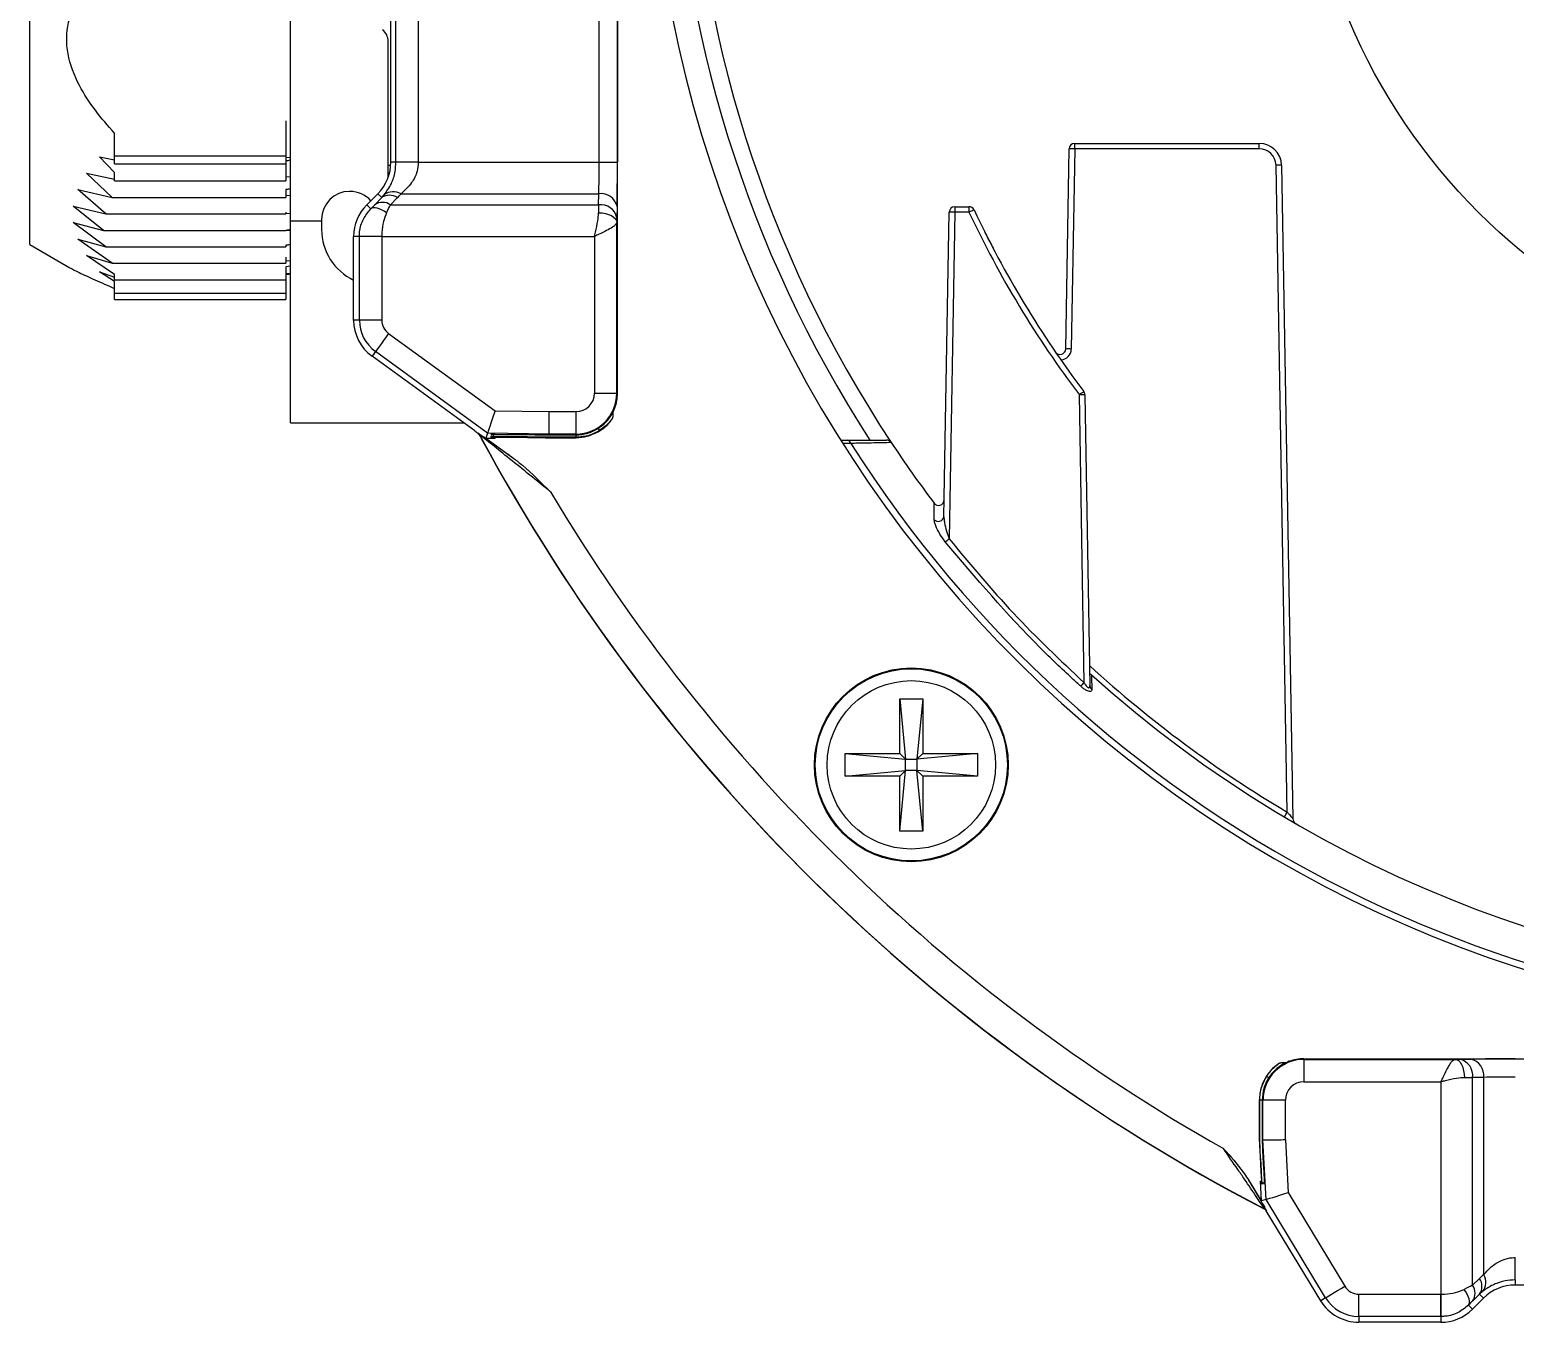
# Model space of a CAD drawing. Extents: x 7 to 135, y 3 to 97.
# Drawn here: x 52.162 to 56.149, y 37.393 to 40.862 of the extents above; entities that cross this region are included whole.
import ezdxf

# ---------------------------------------------------------------- set-up
doc = ezdxf.new("R2010")
doc.units = 0
doc.header["$MEASUREMENT"] = 0
doc.layers.add('OBJECT', color=7, linetype='CONTINUOUS')

msp = doc.modelspace()

# ---------------------------------------------------------------- linework, layer by layer
at = {"layer": 'OBJECT'}
for p, q in [((53.7394, 39.8864), (53.7394, 43.2274)), ((52.8619, 40.348), (52.8619, 42.7659)), ((53.205, 42.6072), (53.205, 40.5066)), ((53.6904, 40.5066), (53.6904, 42.6072)), ((53.7394, 42.6072), (53.7394, 40.5066)), ((52.1619, 40.2856), (52.1619, 42.2402)), ((53.1313, 40.5066), (53.1313, 40.8978)), ((53.145, 40.5066), (53.145, 40.9046)), ((53.1239, 40.498), (53.1239, 40.8309)), ((52.8494, 40.6178), (52.8494, 40.5234)), ((52.3897, 40.5234), (52.3897, 40.584)), ((54.9669, 40.5423), (54.9669, 40.557)), ((54.9669, 40.557), (55.4622, 40.557)), ((55.4622, 40.5423), (55.4622, 40.557)), ((52.3494, 40.5211), (52.3897, 40.5128)), ((52.3897, 40.4785), (52.3494, 40.5211)), ((52.3897, 40.5234), (52.8494, 40.5234)), ((52.3897, 40.5018), (52.3897, 40.5234)), ((52.8494, 40.5234), (52.8494, 40.5018)), ((52.8494, 40.5189), (52.8619, 40.5196)), ((54.9426, 40.005), (54.9519, 40.5423)), ((54.9669, 40.5423), (54.9576, 40.005)), ((55.4622, 40.5423), (54.9669, 40.5423)), ((52.3143, 40.4769), (52.3897, 40.4607)), ((52.3832, 40.4118), (52.3143, 40.4769)), ((52.3897, 40.5018), (52.8494, 40.5018)), ((52.3897, 40.456), (52.3897, 40.4785)), ((52.8494, 40.5018), (52.8494, 40.456)), ((53.1239, 40.4651), (53.1239, 40.498)), ((53.1239, 40.498), (53.131, 40.498)), ((53.145, 40.5066), (53.1313, 40.5066)), ((53.205, 40.5066), (53.145, 40.5066)), ((53.205, 40.5066), (53.6904, 40.5066)), ((53.6904, 40.5066), (53.7394, 40.5066)), ((55.5375, 38.762), (55.5072, 40.498)), ((55.5222, 40.498), (55.5528, 38.7442)), ((52.3897, 40.456), (52.8494, 40.456)), ((52.8494, 40.467), (52.8619, 40.4677)), ((52.2906, 40.4327), (52.3832, 40.4118)), ((52.3659, 40.3676), (52.2906, 40.4327)), ((52.3832, 40.4118), (52.8494, 40.4118)), ((52.8494, 40.4332), (52.8494, 40.4118)), ((52.8494, 40.417), (52.8619, 40.4177)), ((53.0214, 40.428), (53.0205, 40.428)), ((53.0664, 40.3921), (53.0961, 40.4218)), ((53.0878, 40.392), (53.1066, 40.4113)), ((53.1066, 40.4113), (53.0961, 40.4218)), ((53.1066, 40.4113), (53.1131, 40.4186)), ((53.149, 40.4113), (53.1303, 40.3921)), ((53.1585, 40.4218), (53.6895, 40.4218)), ((53.689, 40.3921), (53.6895, 40.4218)), ((52.2787, 40.3885), (52.3659, 40.3676)), ((52.3601, 40.3235), (52.2787, 40.3885)), ((52.3659, 40.3676), (52.8494, 40.3676)), ((52.8494, 40.3725), (52.8494, 40.3676)), ((52.8494, 40.369), (52.8619, 40.3697)), ((53.0772, 40.3812), (53.0664, 40.3921)), ((53.1303, 40.3921), (53.689, 40.3921)), ((53.7385, 40.3871), (53.738, 40.3574)), ((54.6157, 39.555), (54.63, 40.3723)), ((54.645, 40.3721), (54.6297, 39.4956)), ((54.645, 40.387), (54.645, 40.3721)), ((54.645, 40.387), (54.683, 40.387)), ((54.683, 40.3721), (54.645, 40.3721)), ((54.683, 40.387), (54.683, 40.3721)), ((52.2787, 40.3443), (52.3601, 40.3235)), ((52.3659, 40.2793), (52.2787, 40.3443)), ((52.3601, 40.3235), (52.8494, 40.3235)), ((52.8494, 40.3235), (52.8619, 40.3242)), ((52.9455, 40.348), (52.8619, 40.348)), ((52.8619, 39.807), (52.8619, 40.348)), ((52.9455, 40.353), (52.9455, 40.3256)), ((53.7378, 39.8864), (53.7378, 40.3449)), ((52.1619, 40.2856), (52.2698, 40.2227)), ((52.2906, 40.3002), (52.3659, 40.2793)), ((52.3832, 40.2351), (52.2906, 40.3002)), ((52.3659, 40.2793), (52.8494, 40.2793)), ((52.8494, 40.2835), (52.8494, 40.2793)), ((53.0467, 40.3072), (53.0313, 40.3072)), ((53.0313, 40.0827), (53.0313, 40.3072)), ((53.0467, 40.0827), (53.0467, 40.3072)), ((53.1067, 40.3072), (53.0467, 40.3072)), ((53.1067, 40.3072), (53.1067, 40.0827)), ((53.1067, 40.3072), (53.6778, 40.3072)), ((53.6778, 40.3072), (53.6778, 39.8864)), ((52.3143, 40.256), (52.3832, 40.2351)), ((52.3897, 40.2054), (52.3143, 40.256)), ((52.8494, 40.2511), (52.8494, 40.2351)), ((52.8494, 40.2419), (52.8619, 40.2427)), ((52.3494, 40.2118), (52.3897, 40.1981)), ((52.3897, 40.1858), (52.3494, 40.2118)), ((52.3832, 40.2351), (52.8494, 40.2351)), ((52.3897, 40.1909), (52.3897, 40.2054)), ((52.8619, 40.2272), (52.8494, 40.2252)), ((52.8494, 40.2252), (52.8494, 40.1909)), ((52.8494, 40.2081), (52.8619, 40.2089)), ((52.3897, 40.1909), (52.8494, 40.1909)), ((52.3897, 40.1552), (52.3897, 40.1858)), ((52.8494, 40.1909), (52.8494, 40.1552)), ((52.3897, 40.1552), (52.8494, 40.1552)), ((52.3897, 40.1378), (52.3897, 40.1552)), ((52.3897, 40.1378), (52.8494, 40.1378)), ((52.8494, 40.1552), (52.8494, 40.1378)), ((53.0467, 40.0827), (53.0313, 40.0827)), ((53.1067, 40.0827), (53.0467, 40.0827)), ((53.1251, 40.0466), (53.4109, 39.839)), ((53.0898, 39.9981), (53.0807, 39.9856)), ((53.391, 39.7793), (53.0898, 39.9981)), ((53.3565, 39.7852), (53.0807, 39.9856)), ((53.6778, 39.8864), (53.7378, 39.8864)), ((53.7378, 39.8864), (53.7394, 39.8864)), ((54.9921, 39.1095), (54.9793, 39.8821)), ((54.9943, 39.8822), (55.0072, 39.1015)), ((53.4109, 39.839), (53.5554, 39.8369)), ((53.5554, 39.8369), (53.6283, 39.8369)), ((53.6283, 39.7769), (53.6283, 39.8369)), ((53.7283, 39.8266), (53.7283, 39.839)), ((52.8619, 39.807), (53.3265, 39.807)), ((53.3695, 39.7744), (53.3689, 39.7738)), ((53.391, 39.7793), (53.3865, 39.7658)), ((53.3865, 39.7658), (53.4113, 39.7655)), ((53.3865, 39.7658), (53.4611, 39.7116)), ((53.5554, 39.7769), (53.391, 39.7793)), ((53.4063, 39.7761), (53.4063, 39.7709)), ((53.4063, 39.7686), (53.4063, 39.7656)), ((53.4063, 39.7656), (53.4113, 39.7655)), ((53.4113, 39.7655), (53.4113, 39.7689)), ((53.5553, 39.7681), (53.5553, 39.767)), ((53.6283, 39.7681), (53.5553, 39.7681)), ((53.5553, 39.767), (53.6283, 39.767)), ((53.6283, 39.7769), (53.5554, 39.7769)), ((53.5554, 39.7769), (53.5554, 39.7745)), ((53.5554, 39.7745), (53.6283, 39.7745)), ((53.6283, 39.7769), (53.6283, 39.7745)), ((53.6283, 39.7681), (53.6283, 39.767)), ((54.3399, 39.7606), (54.3562, 39.7606)), ((54.3656, 39.7516), (54.3449, 39.7515)), ((54.4978, 39.0664), (54.513, 38.9042)), ((54.4978, 39.0664), (54.5588, 39.0664)), ((54.4978, 38.9194), (54.4978, 39.0664)), ((54.5588, 39.0664), (54.5435, 38.9042)), ((54.5588, 39.0664), (54.5588, 38.9194)), ((54.3508, 38.9194), (54.4978, 38.9194)), ((54.3508, 38.9194), (54.513, 38.9042)), ((54.3508, 38.8584), (54.3508, 38.9194)), ((54.513, 38.9042), (54.4978, 38.9194)), ((54.7058, 38.9194), (54.5435, 38.9042)), ((54.5588, 38.9194), (54.5435, 38.9042)), ((54.5588, 38.9194), (54.7058, 38.9194)), ((54.7058, 38.9194), (54.7058, 38.8584)), ((54.513, 38.9042), (54.5435, 38.9042)), ((54.513, 38.8737), (54.513, 38.9042)), ((54.5435, 38.9042), (54.5435, 38.8737)), ((54.3508, 38.8584), (54.513, 38.8737)), ((54.4978, 38.8584), (54.3508, 38.8584)), ((54.4978, 38.7114), (54.513, 38.8737)), ((54.4978, 38.8584), (54.513, 38.8737)), ((54.4978, 38.7114), (54.4978, 38.8584)), ((54.5435, 38.8737), (54.513, 38.8737)), ((54.5588, 38.7114), (54.5435, 38.8737)), ((54.7058, 38.8584), (54.5435, 38.8737)), ((54.5435, 38.8737), (54.5588, 38.8584)), ((54.5588, 38.8584), (54.5588, 38.7114)), ((54.7058, 38.8584), (54.5588, 38.8584)), ((54.5588, 38.7114), (54.4978, 38.7114)), ((55.5344, 38.0889), (55.522, 38.0889)), ((55.5818, 38.0984), (55.5818, 38.1)), ((55.5818, 38.1), (58.8108, 38.1)), ((55.5818, 38.0984), (55.5818, 38.0385)), ((55.5818, 38.0984), (55.9877, 38.0984)), ((56.0003, 38.0986), (56.03, 38.0991)), ((56.0646, 38.0501), (56.0349, 38.0496)), ((56.0349, 37.4924), (56.0349, 38.0496)), ((56.0646, 37.5206), (56.0646, 38.0501)), ((55.5818, 38.0385), (55.9501, 38.0385)), ((55.9501, 37.4684), (55.9501, 38.0385)), ((55.4634, 37.9889), (55.4623, 37.9889)), ((55.4623, 37.9889), (55.4623, 37.8821)), ((55.4635, 37.8821), (55.4634, 37.9889)), ((55.4698, 37.9889), (55.4698, 37.8822)), ((55.4722, 37.9889), (55.4698, 37.9889)), ((55.4722, 37.8823), (55.4722, 37.9889)), ((55.5322, 37.9889), (55.4722, 37.9889)), ((55.5322, 37.9889), (55.5322, 37.8823)), ((55.4635, 37.8821), (55.4623, 37.8821)), ((55.4722, 37.8823), (55.4698, 37.8822)), ((55.4806, 37.7226), (55.4722, 37.8823)), ((55.5323, 37.8823), (55.5397, 37.7408)), ((55.4313, 37.7779), (55.4673, 37.7185)), ((55.4645, 37.7719), (55.4673, 37.7185)), ((55.4645, 37.7719), (55.4648, 37.7669)), ((55.4645, 37.7719), (55.4678, 37.7719)), ((55.4648, 37.7669), (55.4678, 37.7669)), ((55.47, 37.7669), (55.4754, 37.7669)), ((55.5397, 37.7408), (55.6916, 37.4898)), ((55.4806, 37.7226), (55.4673, 37.7185)), ((55.4756, 37.6971), (55.4758, 37.6974)), ((55.6403, 37.4588), (55.4806, 37.7226)), ((55.4814, 37.6922), (55.4811, 37.6919)), ((55.6271, 37.4508), (55.4811, 37.6919)), ((56.1491, 37.5666), (56.1495, 37.5666)), ((56.0349, 37.4924), (56.0536, 37.5107)), ((56.149, 37.5066), (56.149, 37.4929)), ((56.149, 37.5066), (56.1495, 37.5066)), ((56.5371, 37.4929), (56.149, 37.4929)), ((55.6403, 37.4588), (55.6271, 37.4508)), ((55.7297, 37.4684), (55.9496, 37.4684)), ((55.7297, 37.4084), (55.7297, 37.4684)), ((55.9496, 37.4084), (55.9496, 37.4684)), ((56.0641, 37.4578), (56.0344, 37.4281)), ((56.0536, 37.4682), (56.0349, 37.45)), ((56.0613, 37.4751), (56.0536, 37.4682)), ((56.0536, 37.4682), (56.0641, 37.4578)), ((55.9496, 37.4084), (55.7297, 37.4084)), ((55.7297, 37.4084), (55.7297, 37.3929)), ((55.9496, 37.4084), (55.9496, 37.3929)), ((56.0236, 37.4389), (56.0344, 37.4281)), ((55.9496, 37.3929), (55.7297, 37.3929))]:
    msp.add_line(p, q, dxfattribs=at)
at = {"layer": 'OBJECT', "flags": 128}
for points in [[(53.1197, 40.3704), (53.1129, 40.3749), (53.1064, 40.3785), (53.1001, 40.3813), (53.0942, 40.3833), (53.0889, 40.3842), (53.0842, 40.3842), (53.0803, 40.3832), (53.0772, 40.3812)], [(53.6888, 40.3708), (53.6983, 40.3703), (53.7074, 40.3688), (53.7158, 40.3663), (53.7232, 40.3631), (53.7293, 40.3592), (53.7339, 40.3547), (53.7367, 40.3499), (53.7378, 40.3449)], [(53.1251, 40.0466), (53.1183, 40.0373), (53.1117, 40.0282), (53.1057, 40.0199), (53.1004, 40.0126), (53.096, 40.0066), (53.0927, 40.002), (53.0906, 39.9992), (53.0898, 39.9981)], [(53.4109, 39.839), (53.407, 39.8275), (53.4033, 39.8164), (53.3999, 39.8062), (53.3969, 39.7972), (53.3944, 39.7897), (53.3926, 39.7841), (53.3914, 39.7806), (53.391, 39.7793)], [(53.3645, 39.7789), (53.3648, 39.7792), (53.3651, 39.7794)], [(56.0137, 38.0494), (56.0131, 38.0589), (56.0116, 38.068), (56.0092, 38.0764), (56.006, 38.0838), (56.002, 38.0899), (55.9976, 38.0945), (55.9927, 38.0974), (55.9877, 38.0984)], [(55.4806, 37.7226), (55.4819, 37.723), (55.4854, 37.7241), (55.4909, 37.7258), (55.4983, 37.728), (55.5072, 37.7308), (55.5173, 37.7339), (55.5283, 37.7373), (55.5397, 37.7408)], [(55.6403, 37.4588), (55.6415, 37.4595), (55.6445, 37.4613), (55.6493, 37.4642), (55.6557, 37.4681), (55.6634, 37.4727), (55.6722, 37.4781), (55.6817, 37.4838), (55.6916, 37.4898)], [(55.9507, 37.4084), (55.9507, 37.4097), (55.9507, 37.4132), (55.9506, 37.4188), (55.9505, 37.4263), (55.9504, 37.4354), (55.9503, 37.4456), (55.9502, 37.4568), (55.9501, 37.4684)], [(56.0236, 37.4389), (56.0255, 37.4419), (56.0264, 37.4458), (56.0264, 37.4505), (56.0254, 37.4558), (56.0234, 37.4617), (56.0205, 37.468), (56.0168, 37.4746), (56.0123, 37.4813)]]:
    msp.add_lwpolyline(points, dxfattribs=at)
at = {"layer": 'OBJECT'}
for centre, radius in [((57.1964, 41.517), 1.62), ((54.5283, 38.8889), 0.26), ((54.5283, 38.8889), 0.2578), ((54.5283, 38.8889), 0.226)]:
    msp.add_circle(centre, radius, dxfattribs=at)
for centre, radius, start, end in [((57.1963, 41.5569), 3.375, 98.3863, 0), ((57.1964, 41.557), 3.3095, 181.5583, 212.875), ((57.1964, 41.557), 3.265, 181.5796, 213.5221), ((53.0839, 40.8309), 0.04, 360, 50.8931), ((54.9669, 40.542), 0.015, 90, 179), ((55.4622, 40.497), 0.06, 1, 90), ((54.9594, 40.3273), 0.2151, 88.0017, 91.9983), ((55.4622, 40.4973), 0.045, 1, 90), ((53.0113, 40.5066), 0.12, 315, 0), ((55.5147, 40.2831), 0.215, 88.0015, 91.9985), ((53.0205, 40.353), 0.075, 90, 180), ((53.0214, 40.353), 0.075, 41.7571, 90), ((53.1091, 40.3604), 0.0381, 56.1572, 123.8603), ((53.1278, 40.3797), 0.0381, 56.1572, 123.8602), ((53.1382, 40.3871), 0.0402, 59.5677, 128.487), ((53.6951, 40.3777), 0.0444, 12.238, 97.225), ((53.1513, 40.3072), 0.12, 135, 180), ((53.6946, 40.348), 0.0444, 12.2379, 97.2251), ((54.645, 40.372), 0.015, 90, 179), ((54.6337, 39.9425), 0.4298, 88.5002, 90.4998), ((54.683, 40.372), 0.015, 25.243, 90), ((54.888, 39.946), 0.4729, 113.8836, 115.6945), ((57.1964, 41.5571), 2.7787, 205.243, 217.0723), ((57.1964, 41.557), 2.7637, 205.243, 217.0723), ((53.0955, 40.3256), 0.15, 180, 244.6495), ((53.1513, 40.0827), 0.12, 180, 234), ((53.1513, 40.0827), 0.1045, 180, 234), ((53.1513, 40.0827), 0.0445, 180, 234), ((57.1964, 41.557), 3.3575, 212.5293, 332.4228), ((54.9276, 40.0052), 0.015, 214.3703, 359), ((54.9276, 40.0055), 0.03, 274.3089, 359), ((54.9501, 39.7901), 0.215, 88.0014, 91.9986), ((53.6283, 39.8864), 0.0495, 270, 0), ((53.6283, 39.8864), 0.1095, 270, 0), ((55.3045, 39.4578), 0.5345, 125.8715, 127.4711), ((54.9902, 39.4522), 0.43, 89.4508, 91.4495), ((54.9793, 39.8819), 0.015, 0.95, 37.0723), ((53.3563, 39.7673), 0.015, 28.2489, 53.9948), ((57.7863, 42.1469), 5.0136, 208.2433, 242.5594), ((57.7863, 42.1469), 5.014, 208.3607, 242.5581), ((53.5511, 39.7738), 0.0774, 355.7506, 0.4203), ((53.6177, 39.7459), 0.0844, 28.7334, 32.6026), ((54.3548, 39.7497), 0.011, 9.9412, 82.5026), ((54.4619, 39.7456), 0.015, 33.5221, 90), ((57.1964, 41.557), 3.265, 213.5221, 217.0204), ((57.7863, 42.1469), 4.9236, 210.851, 240.5566), ((54.6015, 39.6002), 0.015, 217.0204, 359), ((54.6005, 39.5578), 0.0154, 225.5005, 349.5894), ((53.8683, 40.448), 1.2193, 308.0146, 308.6368), ((57.1964, 41.5567), 3.25, 227.6351, 239.3089), ((57.1964, 41.557), 3.265, 227.9974, 311.9606), ((53.9297, 40.0704), 1.4325, 317.3473, 317.8735), ((55.0197, 39.102), 0.0125, 182.1771, 237.8661), ((55.1811, 38.9693), 0.4123, 327.764, 329.8172), ((55.5678, 38.7444), 0.015, 181, 239.9282), ((55.5818, 37.9889), 0.1095, 90, 180), ((55.9909, 38.0552), 0.0444, 352.7751, 77.7617), ((56.0206, 38.0557), 0.0444, 352.7749, 77.7625), ((55.4413, 37.9785), 0.0842, 57.3939, 61.271), ((55.5818, 37.9889), 0.0495, 90, 180), ((55.4692, 37.9115), 0.0776, 89.5834, 94.243), ((55.4694, 37.6849), 0.014, 31.1933, 62.5563), ((50.5324, 37.5522), 5.6167, 359.5348, 0.1467), ((55.7297, 37.5129), 0.0445, 211.19, 270), ((56.0033, 37.4712), 0.0381, 326.1397, 33.8429), ((56.022, 37.4895), 0.0381, 326.1398, 33.8428), ((56.0298, 37.5003), 0.0403, 321.3019, 30.2809), ((56.149, 37.3729), 0.12, 90, 135), ((55.7297, 37.5129), 0.12, 211.19, 270), ((55.7297, 37.5129), 0.1045, 211.19, 270), ((55.9496, 37.5129), 0.0445, 270, 270.6432), ((55.9496, 37.5129), 0.12, 270, 315), ((55.9496, 37.5129), 0.1045, 270, 270.6432)]:
    msp.add_arc(centre, radius, start, end, dxfattribs=at)
for centre, major_axis, ratio, start_param, end_param in [((53.6874, 40.5066), (0, 0.12), 0.024583, 3.926991, 4.712389), ((53.7364, 40.5066), (0, 0.169), 0.017455, 3.926991, 4.712389), ((53.0113, 40.5457), (0, 0.1925), 0.999848, 3.939411, 4.012878), ((53.0444, 40.3496), (0.06, 0.06), 0.012341, 5.279561, 5.510131), ((53.0868, 40.3072), (0.06, 0.12), 0.009874, 5.272155, 5.502725), ((53.6899, 40.3072), (0, 0.12), 0.010328, 0.785398, 1.011775), ((53.7389, 40.3072), (0, 0.071), 0.017455, 0.785398, 1.011775), ((52.5387, 39.7891), (1.0167, -0.0147), 0.000257, 5.743874, 6.283187), ((52.5386, 39.7834), (1.0167, -0.0153), 0.000257, 0.000002, 0.53923), ((52.5386, 39.7816), (1.0167, -0.0147), 0.000257, 5.74398, 6.283187), ((55.9501, 38.0995), (0.071, 0), 0.017455, 5.271411, 5.497787), ((56.1495, 38.097), (0.169, 0), 0.017455, 1.570796, 2.356194), ((55.9501, 38.0505), (0.12, 0), 0.010328, 5.271411, 5.497787), ((56.1495, 38.0481), (0.12, 0), 0.024583, 1.570796, 2.356194), ((55.4772, 37.5958), (-0.0149, 0.2863), 0.000913, 6.283162, 7.191886), ((55.4785, 37.5958), (-0.0151, 0.2863), 0.000913, 5.374248, 6.283161), ((55.4847, 37.596), (-0.0149, 0.2863), 0.000913, 6.283162, 7.192756), ((55.9501, 37.4489), (0.12, 0.06), 0.009874, 0.780461, 1.020879), ((56.188, 37.3729), (0.1925, 0), 0.999848, 2.266878, 2.343774), ((55.9925, 37.4065), (0.06, 0.06), 0.012341, 0.773054, 1.013473)]:
    msp.add_ellipse(centre, major_axis=major_axis, ratio=ratio, start_param=start_param, end_param=end_param, dxfattribs=at)
for points, knots in [([(52.3897, 40.584), (52.3719, 40.6043), (52.3363, 40.6449), (52.2904, 40.716), (52.259, 40.7974), (52.2603, 40.8805), (52.2911, 40.9468), (52.3356, 40.9981), (52.3717, 41.0241), (52.3897, 41.0371)], [0, 0, 0, 0, 0.132478, 0.264598, 0.424795, 0.586022, 0.731881, 0.865749, 1, 1, 1, 1]), ([(52.8619, 40.5125), (52.8587, 40.5112), (52.8547, 40.5097), (52.8503, 40.5096), (52.8494, 40.5096)], [0, 0, 0, 0, 0.77115, 1, 1, 1, 1]), ([(53.1131, 40.4186), (53.12, 40.428), (53.132, 40.4444), (53.1433, 40.477), (53.1445, 40.498), (53.145, 40.5066)], [0, 0, 0, 0, 0.438185, 0.768765, 1, 1, 1, 1]), ([(53.205, 40.5066), (53.2042, 40.4983), (53.2025, 40.4781), (53.1861, 40.4468), (53.1685, 40.4308), (53.1585, 40.4218)], [0, 0, 0, 0, 0.233281, 0.565459, 1, 1, 1, 1]), ([(52.8619, 40.4357), (52.8609, 40.4352), (52.857, 40.4334), (52.8526, 40.4333), (52.8494, 40.4332)], [0, 0, 0, 0, 0.255713, 1, 1, 1, 1]), ([(53.0467, 40.3072), (53.0469, 40.3113), (53.0475, 40.3274), (53.0554, 40.3546), (53.0701, 40.3725), (53.0772, 40.3812)], [0, 0, 0, 0, 0.149911, 0.585098, 1, 1, 1, 1]), ([(53.1197, 40.3704), (53.1166, 40.3628), (53.1101, 40.3468), (53.1071, 40.3243), (53.1068, 40.3107), (53.1067, 40.3072)], [0, 0, 0, 0, 0.401581, 0.845354, 1, 1, 1, 1]), ([(53.6778, 40.3072), (53.6778, 40.3073), (53.6779, 40.3075), (53.6779, 40.3078), (53.6781, 40.3083), (53.6784, 40.3097), (53.6792, 40.3132), (53.6823, 40.3266), (53.687, 40.3471), (53.6883, 40.3636), (53.6888, 40.3708)], [0, 0, 0, 0, 0.006411, 0.007945, 0.012356, 0.029422, 0.070263, 0.17074, 0.638608, 1, 1, 1, 1]), ([(52.8619, 40.3258), (52.8601, 40.3251), (52.8561, 40.3235), (52.8518, 40.3235), (52.8494, 40.3235)], [0, 0, 0, 0, 0.442949, 1, 1, 1, 1]), ([(53.7378, 40.3449), (53.7369, 40.3426), (53.7354, 40.3387), (53.7254, 40.3312), (53.7106, 40.3228), (53.6952, 40.3153), (53.6842, 40.3102), (53.6801, 40.3083), (53.6779, 40.3073), (53.6778, 40.3072)], [0, 0, 0, 0, 0.220983, 0.393623, 0.629569, 0.865292, 0.927328, 0.996391, 1, 1, 1, 1]), ([(54.7241, 40.3216), (54.7242, 40.3214), (54.7263, 40.3172), (54.7351, 40.2999), (54.7444, 40.2817), (54.7512, 40.2688), (54.7518, 40.2677)], [0, 0, 0, 0, 0.0099562, 0.3023441, 0.9419575, 1, 1, 1, 1]), ([(52.8619, 40.2858), (52.8592, 40.2849), (52.8551, 40.2836), (52.8508, 40.2835), (52.8494, 40.2835)], [0, 0, 0, 0, 0.661637, 1, 1, 1, 1]), ([(52.27, 40.2229), (52.2771, 40.219), (52.2918, 40.2111), (52.3358, 40.1912), (52.3716, 40.1754), (52.3897, 40.1674)], [0, 0, 0, 0, 0.319297, 0.654826, 1, 1, 1, 1]), ([(52.8619, 40.2067), (52.8609, 40.2063), (52.857, 40.2048), (52.8527, 40.2048), (52.8494, 40.2049)], [0, 0, 0, 0, 0.233093, 1, 1, 1, 1]), ([(53.6882, 39.7919), (53.6953, 39.7972), (53.7112, 39.809), (53.73, 39.8363), (53.7381, 39.8625), (53.7394, 39.8804), (53.7394, 39.8854), (53.7394, 39.8863), (53.7394, 39.8864)], [0, 0, 0, 0, 0.2162364, 0.4848888, 0.8577047, 0.9736086, 0.9965692, 1, 1, 1, 1]), ([(53.5554, 39.8369), (53.5554, 39.8291), (53.5554, 39.8135), (53.5554, 39.7938), (53.5554, 39.7799), (53.5554, 39.7779), (53.5554, 39.7769)], [0, 0, 0, 0, 0.250001, 0.499988, 0.749994, 1, 1, 1, 1]), ([(53.6916, 39.7852), (53.6959, 39.7881), (53.7052, 39.7944), (53.7155, 39.8047), (53.7222, 39.813), (53.7251, 39.8172), (53.7258, 39.8184), (53.7248, 39.8173), (53.7219, 39.8134), (53.7157, 39.8062), (53.7058, 39.7962), (53.6965, 39.7898), (53.6917, 39.7865)], [0, 0, 0, 0, 0.128416, 0.279934, 0.388897, 0.456477, 0.507145, 0.557785, 0.621629, 0.719234, 0.854873, 1, 1, 1, 1]), ([(53.693, 39.7863), (53.6967, 39.7888), (53.7058, 39.7949), (53.7161, 39.8053), (53.723, 39.8141), (53.7253, 39.8175), (53.7262, 39.819), (53.7268, 39.8201), (53.7276, 39.8221), (53.7282, 39.8243), (53.7281, 39.8259), (53.7281, 39.8266)], [0, 0, 0, 0, 0.199717, 0.50124, 0.721012, 0.83855, 0.870384, 0.894728, 0.924846, 0.970248, 1, 1, 1, 1]), ([(53.7274, 39.826), (53.7279, 39.8265), (53.7285, 39.8269), (53.7282, 39.8266), (53.7282, 39.8266)], [0, 0, 0, 0, 0.88411, 1, 1, 1, 1]), ([(53.3565, 39.7852), (53.3568, 39.785), (53.3573, 39.7846), (53.3583, 39.7839), (53.3602, 39.7825), (53.3624, 39.7807), (53.3637, 39.7796), (53.3645, 39.7789)], [0, 0, 0, 0, 0.033051, 0.074378, 0.154533, 0.45973, 1, 1, 1, 1]), ([(53.3645, 39.7789), (53.3647, 39.7787), (53.3649, 39.7785), (53.3654, 39.7781), (53.3657, 39.7778), (53.366, 39.7774), (53.3663, 39.7771), (53.3667, 39.7768), (53.3668, 39.7766), (53.367, 39.7764), (53.3672, 39.7761), (53.3676, 39.7756), (53.3684, 39.7747), (53.3687, 39.7742), (53.3689, 39.7738)], [0, 0, 0, 0, 0.164678, 0.272737, 0.345775, 0.402417, 0.459455, 0.479824, 0.494484, 0.509207, 0.526679, 0.55644, 0.64948, 1, 1, 1, 1]), ([(53.3651, 39.7794), (53.3657, 39.7791), (53.367, 39.7784), (53.3777, 39.7711), (53.4026, 39.7535), (53.433, 39.7318), (53.4555, 39.7156), (53.4611, 39.7116)], [0, 0, 0, 0, 0.106436, 0.23771, 0.44745, 0.863237, 1, 1, 1, 1]), ([(53.3689, 39.7738), (53.3693, 39.7733), (53.3698, 39.7724), (53.3707, 39.771), (53.3714, 39.7698), (53.3721, 39.7687), (53.3727, 39.7676), (53.3733, 39.7666), (53.3737, 39.7658), (53.374, 39.7653), (53.3741, 39.7652)], [0, 0, 0, 0, 0.321647, 0.539481, 0.68807, 0.790331, 0.893888, 0.936662, 0.979933, 1, 1, 1, 1]), ([(53.5593, 39.622), (53.557, 39.6239), (53.5181, 39.6554), (53.4628, 39.7002), (53.4049, 39.7468), (53.3815, 39.7654), (53.3713, 39.7733), (53.3701, 39.774), (53.3695, 39.7744)], [0, 0, 0, 0, 0.032683, 0.546458, 0.771872, 0.881824, 0.947953, 1, 1, 1, 1]), ([(53.4063, 39.7761), (53.4051, 39.7761), (53.4027, 39.7762), (53.4003, 39.7763), (53.3991, 39.7763), (53.3993, 39.7764), (53.4009, 39.7765), (53.4038, 39.7765), (53.4073, 39.7765), (53.4099, 39.7764), (53.4111, 39.7764)], [0, 0, 0, 0, 0.1271044, 0.2541665, 0.3812059, 0.5082279, 0.6351764, 0.7621474, 0.8892197, 1, 1, 1, 1]), ([(53.4111, 39.7704), (53.4097, 39.7704), (53.4069, 39.7705), (53.4033, 39.7706), (53.4007, 39.7707), (53.3992, 39.7707), (53.3992, 39.7708), (53.4005, 39.7709), (53.403, 39.7709), (53.4052, 39.7709), (53.4063, 39.7709)], [0, 0, 0, 0, 0.12721, 0.254396, 0.381577, 0.508645, 0.635616, 0.762534, 0.889522, 1, 1, 1, 1]), ([(53.4063, 39.7686), (53.4051, 39.7686), (53.4027, 39.7687), (53.4003, 39.7688), (53.3991, 39.7688), (53.3993, 39.7689), (53.4009, 39.769), (53.4037, 39.769), (53.4073, 39.769), (53.4099, 39.7689), (53.4111, 39.7689)], [0, 0, 0, 0, 0.127095, 0.254205, 0.381226, 0.508227, 0.635155, 0.762164, 0.889224, 1, 1, 1, 1]), ([(53.6283, 39.7745), (53.6385, 39.7752), (53.6597, 39.7767), (53.6784, 39.7867), (53.6882, 39.7919)], [0, 0, 0, 0, 0.480227, 1, 1, 1, 1]), ([(53.6917, 39.7865), (53.6827, 39.7816), (53.663, 39.7708), (53.6405, 39.769), (53.6283, 39.7681)], [0, 0, 0, 0, 0.45363, 1, 1, 1, 1]), ([(53.6283, 39.767), (53.6384, 39.7676), (53.6608, 39.7691), (53.6807, 39.7795), (53.6916, 39.7852)], [0, 0, 0, 0, 0.454596, 1, 1, 1, 1]), ([(54.3562, 39.7606), (54.3692, 39.7606), (54.4059, 39.7606), (54.451, 39.7606), (54.4583, 39.7606), (54.4619, 39.7606)], [0, 0, 0, 0, 0.214775, 0.606851, 1, 1, 1, 1]), ([(54.4744, 39.7539), (54.4707, 39.7538), (54.4634, 39.7536), (54.4207, 39.7527), (54.3857, 39.752), (54.3719, 39.7517), (54.3656, 39.7516)], [0, 0, 0, 0, 0.393978, 0.785794, 0.902363, 1, 1, 1, 1]), ([(53.4611, 39.7116), (53.469, 39.7054), (53.5037, 39.6783), (53.5346, 39.6463), (53.5591, 39.6223), (53.5593, 39.622)], [0, 0, 0, 0, 0.2258053, 0.9923088, 1, 1, 1, 1]), ([(54.5897, 39.5468), (54.5897, 39.5566), (54.5896, 39.5725), (54.5895, 39.5878), (54.5895, 39.5899), (54.5895, 39.5911)], [0, 0, 0, 0, 0.393427, 0.638553, 1, 1, 1, 1]), ([(54.6193, 39.4874), (54.6143, 39.4943), (54.604, 39.5086), (54.5952, 39.5269), (54.5905, 39.5399), (54.59, 39.5447), (54.5897, 39.5468)], [0, 0, 0, 0, 0.340398, 0.701561, 0.863284, 1, 1, 1, 1]), ([(54.6157, 39.555), (54.6158, 39.5528), (54.616, 39.5477), (54.6182, 39.5347), (54.6222, 39.5169), (54.6272, 39.5025), (54.6297, 39.4956)], [0, 0, 0, 0, 0.124262, 0.283939, 0.655221, 1, 1, 1, 1]), ([(54.9832, 39.0998), (54.9758, 39.1065), (54.9389, 39.1402), (54.8104, 39.2626), (54.7018, 39.3902), (54.6193, 39.4874)], [0, 0, 0, 0, 0.056384, 0.281955, 1, 1, 1, 1]), ([(54.6297, 39.4956), (54.686, 39.4278), (54.799, 39.2918), (54.9276, 39.1704), (54.9921, 39.1095)], [0, 0, 0, 0, 0.49837, 1, 1, 1, 1]), ([(55.008, 39.1339), (55.0088, 39.1332), (55.0098, 39.1323), (55.0112, 39.131), (55.0115, 39.1308), (55.0115, 39.1307)], [0, 0, 0, 0, 0.810441, 0.974646, 1, 1, 1, 1]), ([(55.0115, 39.1307), (55.0116, 39.1297), (55.0117, 39.1276), (55.0122, 39.113), (55.0128, 39.0984), (55.0131, 39.0914)], [0, 0, 0, 0, 0.359275, 0.696521, 1, 1, 1, 1]), ([(55.0131, 39.0914), (55.0129, 39.0901), (55.0127, 39.0877), (55.0106, 39.0863), (55.0078, 39.0858), (55.0043, 39.0862), (54.9979, 39.0888), (54.9906, 39.0934), (54.9857, 39.0977), (54.9832, 39.0998)], [0, 0, 0, 0, 0.166759, 0.302095, 0.335213, 0.482164, 0.617664, 0.809889, 1, 1, 1, 1]), ([(54.9921, 39.1095), (54.9933, 39.1074), (54.9956, 39.1034), (54.9993, 39.0988), (55.0023, 39.0963), (55.0041, 39.0957), (55.0053, 39.0958), (55.0062, 39.0965), (55.0071, 39.0983), (55.0072, 39.1002), (55.0072, 39.1015)], [0, 0, 0, 0, 0.2262649, 0.4306545, 0.5547012, 0.6341614, 0.6774506, 0.7662198, 0.8274734, 1, 1, 1, 1]), ([(55.5375, 38.762), (55.5394, 38.7597), (55.5427, 38.7558), (55.5471, 38.7507), (55.5503, 38.747), (55.5522, 38.7449), (55.5528, 38.7442), (55.5528, 38.7442), (55.5528, 38.7442)], [0, 0, 0, 0, 0.286103, 0.50939, 0.692032, 0.850864, 0.961451, 1, 1, 1, 1]), ([(55.5095, 38.0835), (55.5093, 38.0834), (55.5073, 38.082), (55.4999, 38.076), (55.4898, 38.0658), (55.4835, 38.0565), (55.4805, 38.0522)], [0, 0, 0, 0, 0.026288, 0.299108, 0.678475, 1, 1, 1, 1]), ([(55.4818, 38.0523), (55.4852, 38.0571), (55.4916, 38.0664), (55.5015, 38.0764), (55.5088, 38.0825), (55.5126, 38.0855), (55.5138, 38.0864), (55.5127, 38.0858), (55.5106, 38.0843), (55.5095, 38.0835)], [0, 0, 0, 0, 0.241637, 0.467473, 0.629984, 0.736283, 0.820599, 0.904961, 1, 1, 1, 1]), ([(55.5818, 38.1), (55.5816, 38.1), (55.5807, 38.1), (55.5757, 38.1), (55.5578, 38.0988), (55.5317, 38.0906), (55.5043, 38.0718), (55.4925, 38.0559), (55.4873, 38.0488)], [0, 0, 0, 0, 0.0034303, 0.0263914, 0.1422953, 0.5151118, 0.783764, 1, 1, 1, 1]), ([(55.522, 38.0889), (55.5219, 38.0889), (55.5209, 38.089), (55.5191, 38.0887), (55.5168, 38.088), (55.5154, 38.0874), (55.5145, 38.0869), (55.5137, 38.0864), (55.5125, 38.0857), (55.5107, 38.0844), (55.5095, 38.0835)], [0, 0, 0, 0, 0.008632, 0.163482, 0.288411, 0.375831, 0.435793, 0.508585, 0.667505, 1, 1, 1, 1]), ([(55.9501, 38.0385), (55.9501, 38.0386), (55.9512, 38.0409), (55.9532, 38.0451), (55.9584, 38.0562), (55.9658, 38.0716), (55.974, 38.086), (55.9813, 38.0956), (55.9854, 38.0983), (55.9877, 38.0984), (55.9877, 38.0984)], [0, 0, 0, 0, 0.003609, 0.078391, 0.138168, 0.374465, 0.610986, 0.765274, 0.993069, 1, 1, 1, 1]), ([(55.4805, 38.0522), (55.4757, 38.0433), (55.4651, 38.0235), (55.4633, 38.0011), (55.4623, 37.9889)], [0, 0, 0, 0, 0.454598, 1, 1, 1, 1]), ([(55.4634, 37.9889), (55.4641, 37.9991), (55.4656, 38.0215), (55.4761, 38.0414), (55.4818, 38.0523)], [0, 0, 0, 0, 0.453628, 1, 1, 1, 1]), ([(55.4873, 38.0488), (55.4824, 38.0399), (55.4723, 38.0212), (55.4707, 37.9999), (55.4698, 37.9889)], [0, 0, 0, 0, 0.480227, 1, 1, 1, 1]), ([(56.0137, 38.0494), (56.0136, 38.0494), (56.0067, 38.0494), (55.9898, 38.0474), (55.9698, 38.043), (55.9565, 38.0399), (55.953, 38.0391), (55.9513, 38.0388), (55.9507, 38.0386), (55.9504, 38.0385), (55.9502, 38.0385), (55.9501, 38.0385)], [0, 0, 0, 0, 0.005743, 0.356855, 0.829926, 0.915276, 0.96458, 0.98513, 0.992056, 0.993589, 1, 1, 1, 1]), ([(55.4758, 37.6974), (55.4755, 37.698), (55.4748, 37.6995), (55.4671, 37.7112), (55.4502, 37.7364), (55.4278, 37.7693), (55.3981, 37.8125), (55.379, 37.8403), (55.366, 37.8592)], [0, 0, 0, 0, 0.072536, 0.162857, 0.303952, 0.563142, 0.702516, 1, 1, 1, 1]), ([(55.366, 37.8592), (55.3662, 37.859), (55.3844, 37.8384), (55.4083, 37.8128), (55.4273, 37.784), (55.4313, 37.7779)], [0, 0, 0, 0, 0.007781, 0.791162, 1, 1, 1, 1]), ([(55.5322, 37.8823), (55.5245, 37.8822), (55.5089, 37.8819), (55.4892, 37.8816), (55.4753, 37.8817), (55.4733, 37.8821), (55.4722, 37.8823)], [0, 0, 0, 0, 0.2500027, 0.5000001, 0.7499916, 1, 1, 1, 1]), ([(55.4313, 37.7779), (55.4398, 37.7637), (55.4501, 37.7465), (55.4643, 37.7223), (55.4734, 37.7068), (55.4805, 37.6944), (55.4811, 37.6929), (55.4814, 37.6922)], [0, 0, 0, 0, 0.3699653, 0.4473682, 0.6976904, 0.8635132, 1, 1, 1, 1]), ([(55.4678, 37.7718), (55.4679, 37.7708), (55.468, 37.769), (55.4681, 37.7666), (55.4681, 37.7649), (55.4681, 37.764), (55.4681, 37.764), (55.468, 37.7649), (55.4679, 37.7662), (55.4678, 37.7669)], [0, 0, 0, 0, 0.142345, 0.284717, 0.427224, 0.569166, 0.710702, 0.852208, 1, 1, 1, 1]), ([(55.47, 37.7669), (55.47, 37.7663), (55.4701, 37.765), (55.4701, 37.764), (55.47, 37.764), (55.4699, 37.7648), (55.4698, 37.7665), (55.4696, 37.7689), (55.4695, 37.7708), (55.4695, 37.7718)], [0, 0, 0, 0, 0.141686, 0.283371, 0.425092, 0.566475, 0.708095, 0.850052, 1, 1, 1, 1]), ([(55.4754, 37.7718), (55.4754, 37.7708), (55.4755, 37.769), (55.4756, 37.7667), (55.4756, 37.7649), (55.4756, 37.764), (55.4756, 37.764), (55.4755, 37.7649), (55.4754, 37.7662), (55.4754, 37.7669)], [0, 0, 0, 0, 0.142406, 0.284778, 0.427206, 0.569195, 0.710898, 0.852322, 1, 1, 1, 1]), ([(55.4789, 37.6951), (55.4787, 37.6952), (55.4784, 37.6954), (55.4779, 37.6958), (55.4774, 37.696), (55.4771, 37.6963), (55.4768, 37.6964), (55.4765, 37.6966), (55.4762, 37.6967), (55.476, 37.6969), (55.4758, 37.697), (55.4756, 37.6971), (55.4756, 37.6971)], [0, 0, 0, 0, 0.324814, 0.54313, 0.690274, 0.789812, 0.857439, 0.90394, 0.947904, 0.967705, 0.987569, 1, 1, 1, 1]), ([(55.4811, 37.6919), (55.4811, 37.692), (55.481, 37.6921), (55.4809, 37.6923), (55.4806, 37.6928), (55.4799, 37.6937), (55.4794, 37.6944), (55.479, 37.6949), (55.4789, 37.6951)], [0, 0, 0, 0, 0.011496, 0.026616, 0.054926, 0.176724, 0.657453, 1, 1, 1, 1]), ([(56.0646, 37.5206), (56.0719, 37.5288), (56.0859, 37.5446), (56.113, 37.5606), (56.1353, 37.5662), (56.1465, 37.5665), (56.1491, 37.5666)], [0, 0, 0, 0, 0.3555438, 0.6851577, 0.9245611, 1, 1, 1, 1]), ([(56.149, 37.5066), (56.1398, 37.5061), (56.1282, 37.5055), (56.1063, 37.5004), (56.0832, 37.4914), (56.0688, 37.4807), (56.0613, 37.4751)], [0, 0, 0, 0, 0.2447515, 0.3118627, 0.6405764, 1, 1, 1, 1]), ([(55.9501, 37.4684), (55.9533, 37.4684), (55.9665, 37.4688), (55.9887, 37.4718), (56.0047, 37.4782), (56.0123, 37.4813)], [0, 0, 0, 0, 0.145489, 0.594177, 1, 1, 1, 1]), ([(56.0236, 37.4389), (56.0149, 37.4317), (55.9971, 37.4171), (55.9702, 37.4093), (55.9545, 37.4086), (55.9507, 37.4084)], [0, 0, 0, 0, 0.41969, 0.859274, 1, 1, 1, 1])]:
    msp.add_open_spline(points, degree=3, knots=knots, dxfattribs=at)

doc.saveas('drawing.dxf')
